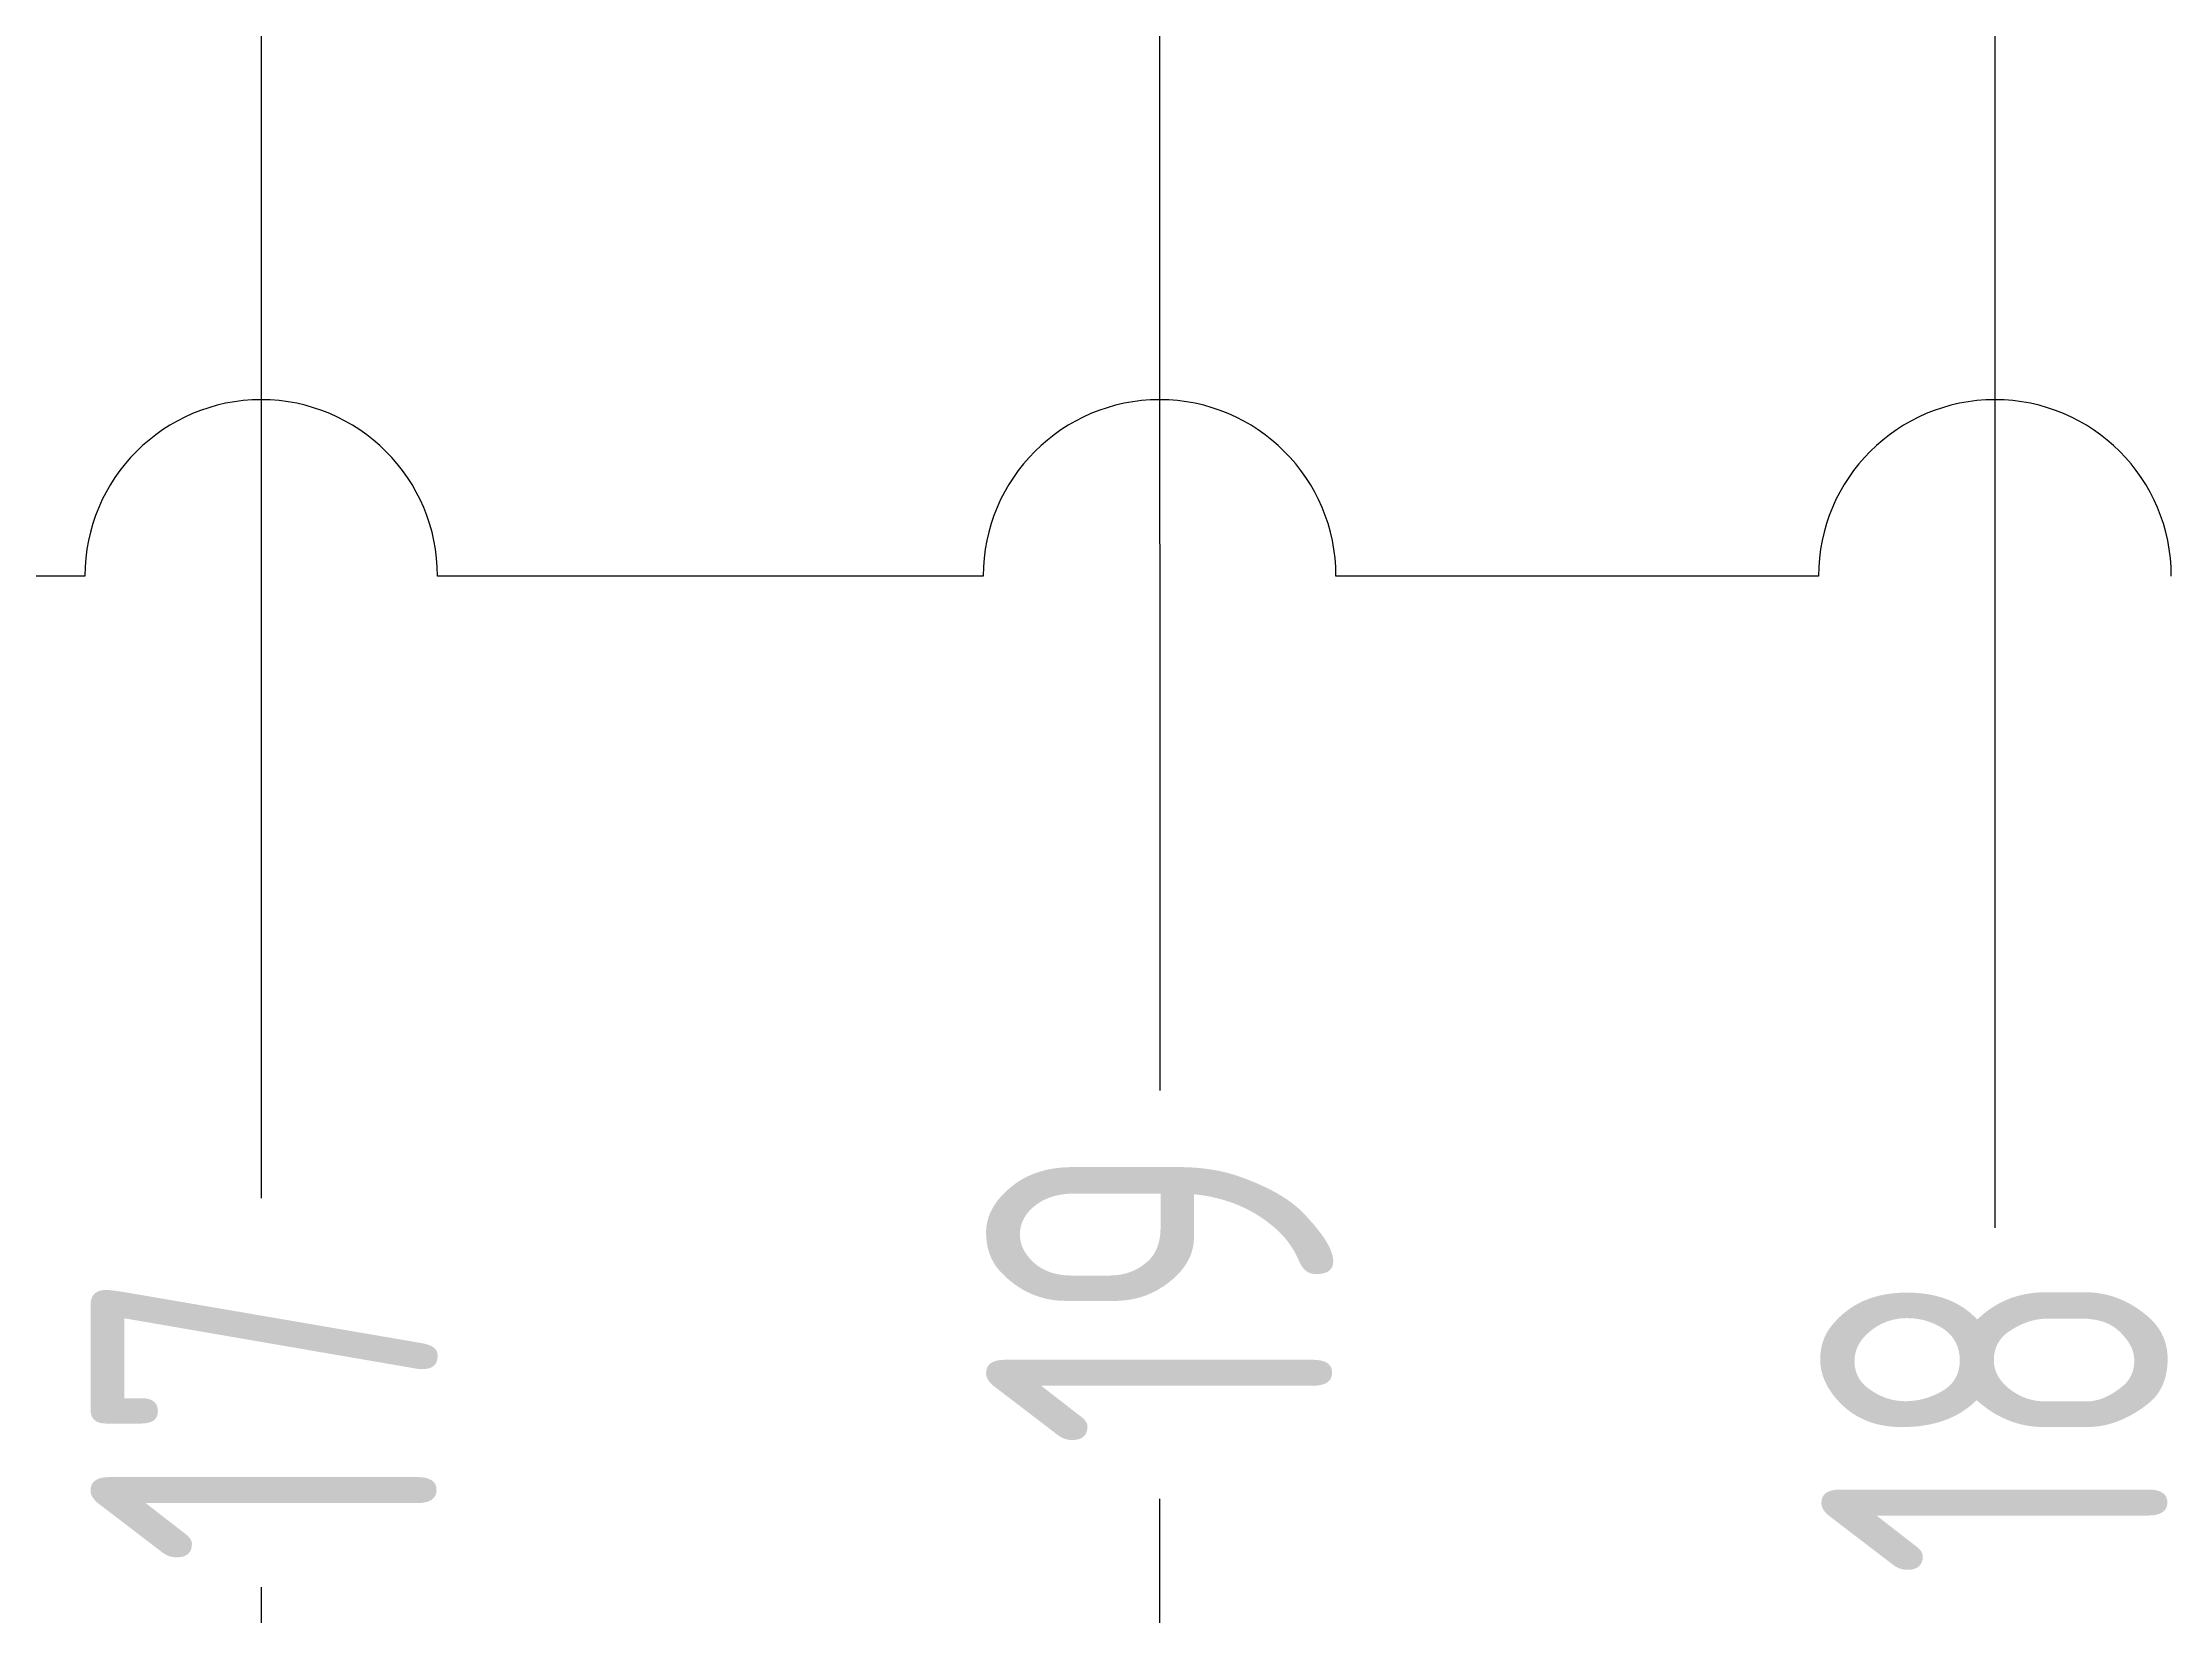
# Model space of a CAD drawing. Header units: inches. Extents: x 0 to 983, y 0 to 649.
# Drawn here: x 471.87 to 502.5, y 147.74 to 170.42 of the extents above; entities that cross this region are included whole.
import ezdxf
from ezdxf.enums import TextEntityAlignment as Align

# ---------------------------------------------------------------- set-up
doc = ezdxf.new("R2010")
doc.units = ezdxf.units.IN
doc.header["$MEASUREMENT"] = 0
for name, color, linetype in [('BLK_12_THHN', 250, 'Continuous'), ('MISC', 7, 'Continuous'), ('SYMS', 7, 'Continuous'), ('WHT_12_THHN', 254, 'Continuous'), ('WIRECOPY', 84, 'Continuous')]:
    doc.layers.add(name, color=color, linetype=linetype)
doc.styles.add('WD_IEC', font='ISOCP2.shx', dxfattribs={"width": 0.9, "height": 4})

# ---------------------------------------------------------------- blocks, each defined once
blk = doc.blocks.new('VT0_WGENERIC')
at = {"style": 'WD_IEC', "flags": 1}
for tag, p in [('X2TERM01', (0, 5)), ('X8TERM01', (0, -5))]:
    blk.add_attdef(tag, p, '', height=0.2, dxfattribs=at)
at = {"style": 'WD_IEC'}
for tag, p in [('X1_TINY_DOT_DONT_REMOVE', (0, 5)), ('X4_TINY_DOT_DONT_REMOVE', (0, -5))]:
    blk.add_attdef(tag, p, '', height=0.002, rotation=90, dxfattribs=at)
at = {"style": 'WD_IEC', "width": 0.8}
blk.add_attdef('WIRENO', text='', height=2.5, rotation=90, dxfattribs=at).set_placement((0, 0), align=Align.MIDDLE_CENTER)

msp = doc.modelspace()

# ---------------------------------------------------------------- linework, layer by layer
at = {"layer": 'BLK_12_THHN'}
for p, q in [((499.986, 258.111), (499.988, 153.344)), ((487.956, 246.815), (487.958, 155.323)), ((475.017, 235.518), (475.019, 153.768)), ((487.956, 149.437), (487.958, 138.288)), ((475.017, 148.168), (475.019, 139.229))]:
    msp.add_line(p, q, dxfattribs=at)
at = {"layer": 'WHT_12_THHN'}
for p, q in [((472.478, 162.731), (465.309, 162.731)), ((485.417, 162.731), (477.558, 162.731)), ((497.448, 162.731), (490.497, 162.731))]:
    msp.add_line(p, q, dxfattribs=at)
for centre in [(475.018, 162.731), (487.957, 162.731), (499.988, 162.731)]:
    msp.add_arc(centre, 2.54, 0, 180, dxfattribs=at)

# ---------------------------------------------------------------- block references
at = {"layer": 'SYMS'}
ref = msp.add_blockref('VT0_WGENERIC', (487.958, 152.38), dxfattribs=dict(at, xscale=2, yscale=2, zscale=2))
ref.add_attrib('X4_TINY_DOT_DONT_REMOVE', '.', (487.958, 149.437), dxfattribs={"layer": 'MISC', "height": 0.004, "rotation": 90, "style": 'WD_IEC'})
ref.add_attrib('X1_TINY_DOT_DONT_REMOVE', '.', (487.958, 155.323), dxfattribs={"layer": 'MISC', "height": 0.004, "rotation": 90, "style": 'WD_IEC'})
ref.add_attrib('WIRENO', '19', dxfattribs={"layer": 'WIRECOPY', "height": 5, "rotation": 90, "style": 'WD_IEC', "width": 0.8}).set_placement((487.958, 152.38), align=Align.MIDDLE_CENTER)
ref = msp.add_blockref('VT0_WGENERIC', (475.06, 151.768), dxfattribs=dict(at, xscale=2, yscale=2, zscale=2))
ref.add_attrib('X4_TINY_DOT_DONT_REMOVE', '.', (475.06, 148.168), dxfattribs={"layer": 'MISC', "height": 0.004, "rotation": 90, "style": 'WD_IEC'})
ref.add_attrib('X1_TINY_DOT_DONT_REMOVE', '.', (475.06, 153.768), dxfattribs={"layer": 'MISC', "height": 0.004, "rotation": 90, "style": 'WD_IEC'})
ref.add_attrib('WIRENO', '17 ', dxfattribs={"layer": 'WIRECOPY', "height": 5, "rotation": 90, "style": 'WD_IEC', "width": 0.8}).set_placement((475.06, 151.768), align=Align.MIDDLE_CENTER)
ref = msp.add_blockref('VT0_WGENERIC', (499.988, 150.544), dxfattribs=dict(at, xscale=2, yscale=2, zscale=2))
ref.add_attrib('X4_TINY_DOT_DONT_REMOVE', '.', (499.988, 147.744), dxfattribs={"layer": 'MISC', "height": 0.004, "rotation": 90, "style": 'WD_IEC'})
ref.add_attrib('X1_TINY_DOT_DONT_REMOVE', '.', (499.988, 153.344), dxfattribs={"layer": 'MISC', "height": 0.004, "rotation": 90, "style": 'WD_IEC'})
ref.add_attrib('WIRENO', '18', dxfattribs={"layer": 'WIRECOPY', "height": 5, "rotation": 90, "style": 'WD_IEC', "width": 0.8}).set_placement((499.988, 150.544), align=Align.MIDDLE_CENTER)

doc.saveas('drawing.dxf')
